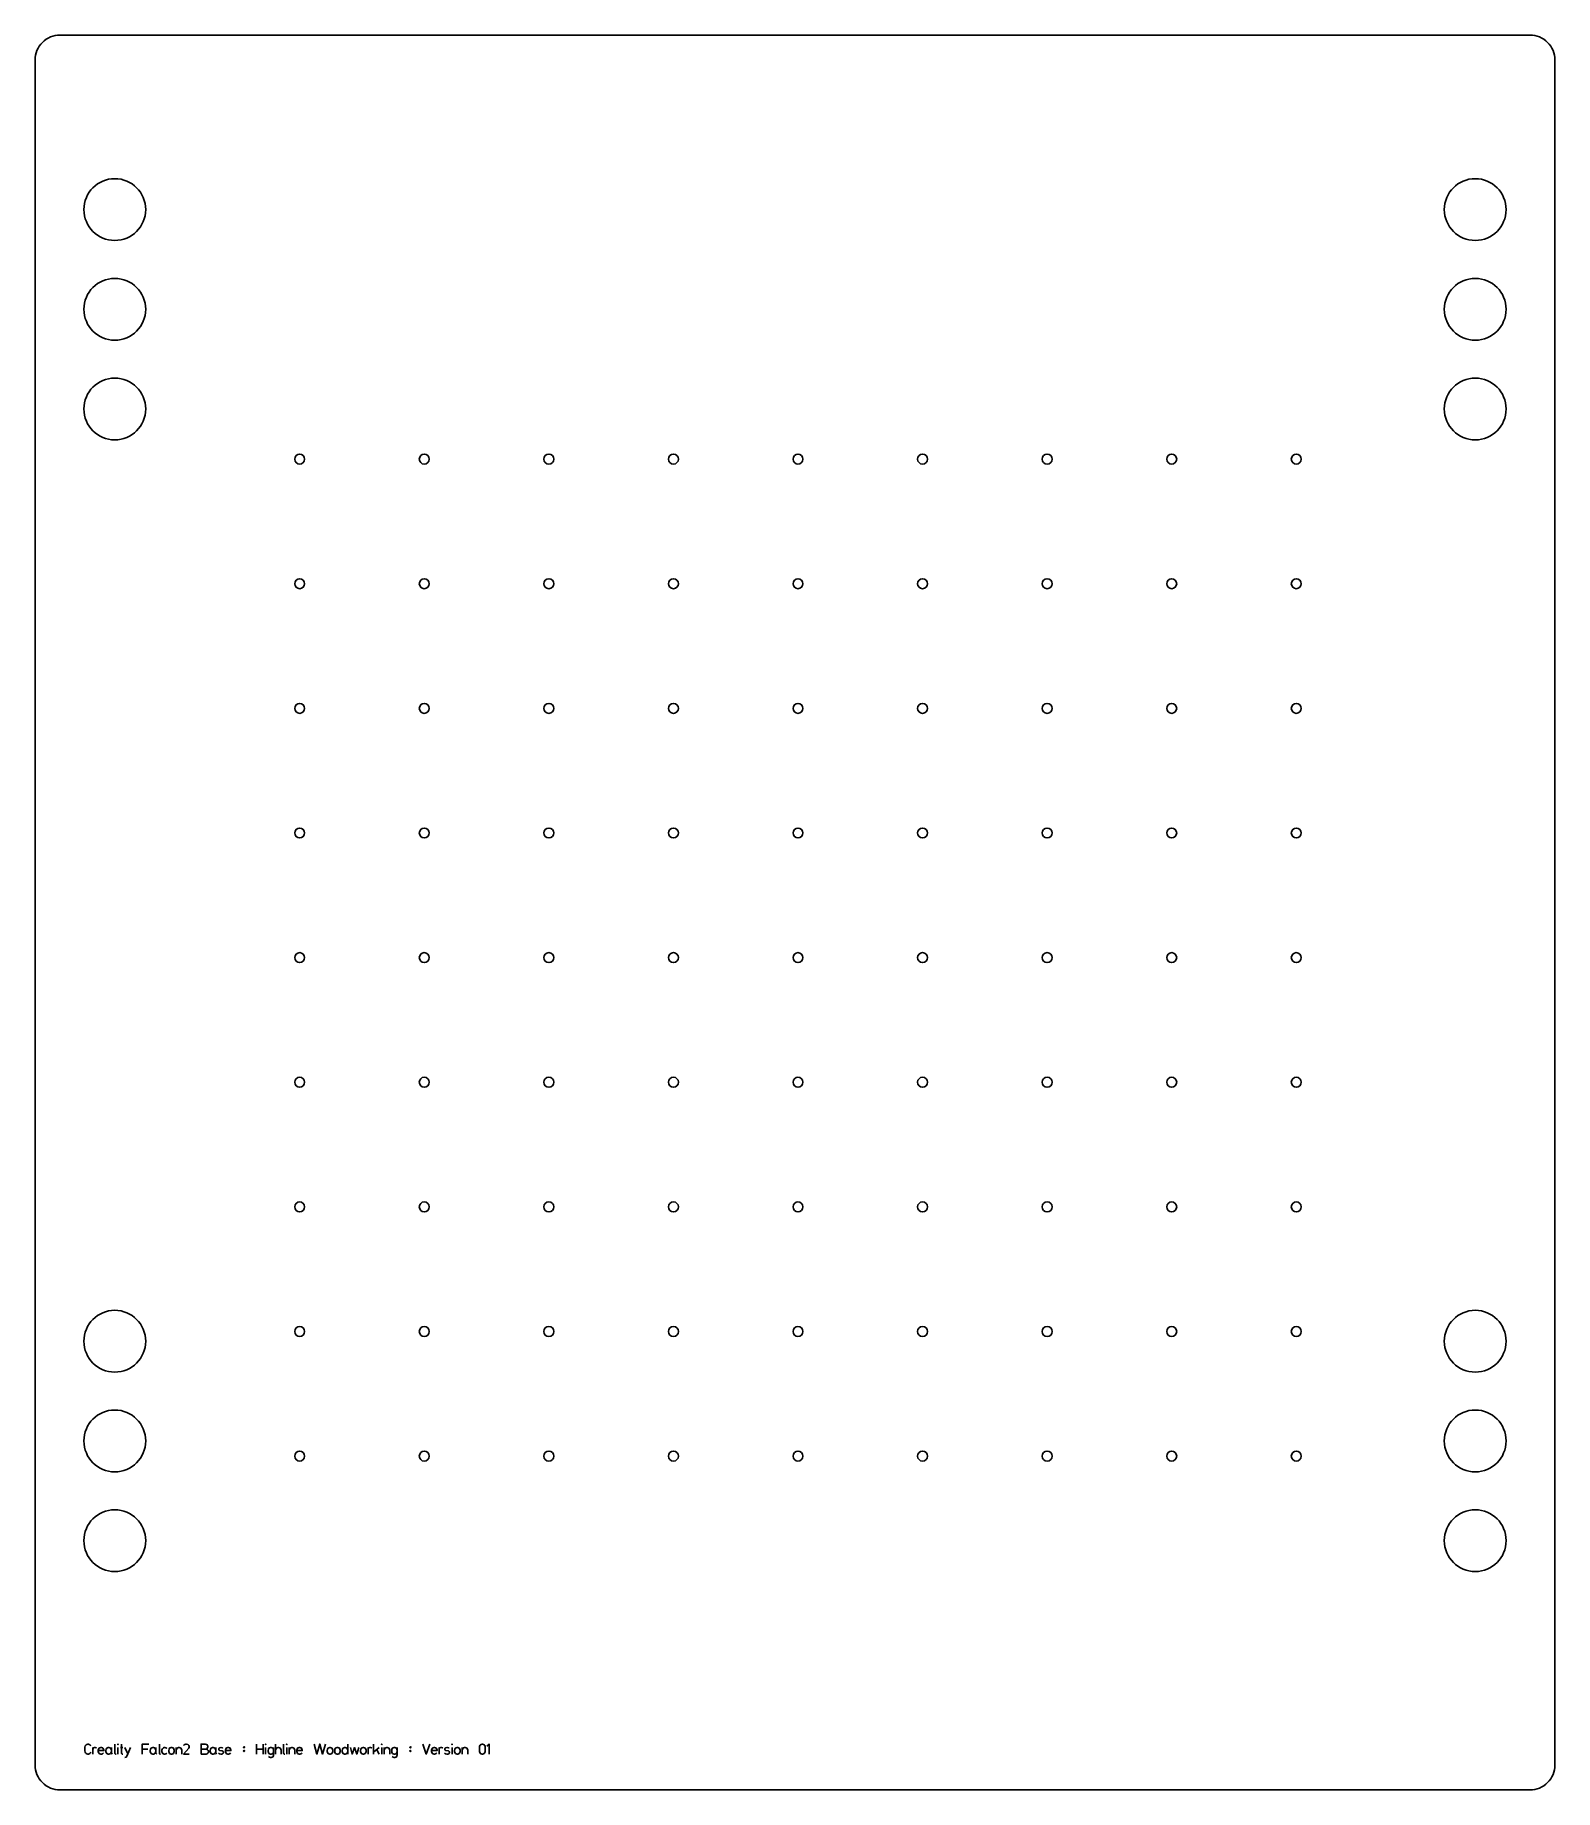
# Model space of a CAD drawing. Header units: millimetres. Extents: x 20 to 630, y 20 to 724.
import ezdxf

# ---------------------------------------------------------------- set-up
doc = ezdxf.new("R2010")
doc.units = ezdxf.units.MM
for name, color, linetype, lineweight in [('Alignment Holes', 7, 'Continuous', 30), ('Feet Insets', 7, 'Continuous', 30), ('Highline Woodworking', 7, 'Continuous', 30), ('Outside Edge', 7, 'Continuous', 30)]:
    doc.layers.add(name, color=color, linetype=linetype, lineweight=lineweight)

msp = doc.modelspace()

# ---------------------------------------------------------------- linework, layer by layer
at = {"layer": 'Alignment Holes', "color": 18, "lineweight": 30, "true_color": 0x000000, "extrusion": (0, 0, -1)}
for centre in [(-126.2, 553.9), (-176.2, 553.9), (-226.2, 553.9), (-276.2, 553.9), (-326.2, 553.9), (-376.2, 553.9), (-426.2, 553.9), (-476.2, 553.9), (-526.2, 553.9), (-126.2, 503.9), (-176.2, 503.9), (-226.2, 503.9), (-276.2, 503.9), (-326.2, 503.9), (-376.2, 503.9), (-426.2, 503.9), (-476.2, 503.9), (-526.2, 503.9), (-126.2, 453.9), (-176.2, 453.9), (-226.2, 453.9), (-276.2, 453.9), (-326.2, 453.9), (-376.2, 453.9), (-426.2, 453.9), (-476.2, 453.9), (-526.2, 453.9), (-126.2, 403.9), (-176.2, 403.9), (-226.2, 403.9), (-276.2, 403.9), (-326.2, 403.9), (-376.2, 403.9), (-426.2, 403.9), (-476.2, 403.9), (-526.2, 403.9), (-126.2, 353.9), (-176.2, 353.9), (-226.2, 353.9), (-276.2, 353.9), (-326.2, 353.9), (-376.2, 353.9), (-426.2, 353.9), (-476.2, 353.9), (-526.2, 353.9), (-126.2, 303.9), (-176.2, 303.9), (-226.2, 303.9), (-276.2, 303.9), (-326.2, 303.9), (-376.2, 303.9), (-426.2, 303.9), (-476.2, 303.9), (-526.2, 303.9), (-126.2, 253.9), (-176.2, 253.9), (-226.2, 253.9), (-276.2, 253.9), (-326.2, 253.9), (-376.2, 253.9), (-426.2, 253.9), (-476.2, 253.9), (-526.2, 253.9), (-126.2, 203.9), (-176.2, 203.9), (-226.2, 203.9), (-276.2, 203.9), (-326.2, 203.9), (-376.2, 203.9), (-426.2, 203.9), (-476.2, 203.9), (-526.2, 203.9), (-126.2, 153.9), (-176.2, 153.9), (-226.2, 153.9), (-276.2, 153.9), (-326.2, 153.9), (-376.2, 153.9), (-426.2, 153.9), (-476.2, 153.9), (-526.2, 153.9)]:
    msp.add_circle(centre, 2, dxfattribs=at)
at = {"layer": 'Feet Insets', "color": 18, "lineweight": 30, "true_color": 0x000000, "extrusion": (0, 0, -1)}
for centre in [(-52, 654), (-598, 654), (-52, 614), (-598, 614), (-52, 574), (-598, 574), (-52, 200), (-598, 200), (-52, 160), (-598, 160), (-52, 120), (-598, 120)]:
    msp.add_circle(centre, 12.4, dxfattribs=at)
at = {"layer": 'Highline Woodworking', "color": 18, "lineweight": 30, "true_color": 0x000000}
for p, q in [((43.125, 37), (43.125, 34.375)), ((53.25, 37), (53.25, 34.375)), ((55.25, 37), (54.25, 37)), ((57.25, 34.5), (56, 37)), ((65.25, 36.375), (63, 36.375)), ((76.625, 37), (76.625, 34.375)), ((104.125, 37.125), (103.625, 37.125)), ((104.125, 35.625), (103.625, 35.625)), ((108.875, 38.375), (108.875, 34.375)), ((111.5, 36.375), (108.875, 36.375)), ((111.5, 34.375), (111.5, 38.375)), ((112.5, 37), (112.5, 34.375)), ((116.5, 34.375), (116.5, 38.375)), ((121, 37), (121, 34.375)), ((122, 37), (122, 34.375)), ((145.5, 34.375), (145.5, 38.375)), ((153.625, 37), (153.625, 34.375)), ((155.875, 38.375), (155.875, 34.375)), ((158.125, 37), (155.875, 35.125)), ((158.125, 34.375), (157.125, 36.125)), ((159.125, 37), (159.125, 34.375)), ((160.125, 37), (160.125, 34.375)), ((170.875, 37.125), (170.375, 37.125)), ((170.875, 35.625), (170.375, 35.625)), ((182.125, 37), (182.125, 34.375)), ((187.375, 37), (187.375, 34.375)), ((191.375, 37), (191.375, 34.375))]:
    msp.add_line(p, q, dxfattribs=at)
for points in [[(42.375, 37.625), (42.25, 37.875), (42.25, 37.875), (42, 38.125), (42, 38.125), (41.75, 38.25), (41.75, 38.25), (41.375, 38.375), (41.375, 38.375), (41.125, 38.375), (41.125, 38.375), (40.75, 38.25), (40.75, 38.25), (40.5, 38.125), (40.5, 38.125), (40.25, 37.875), (40.25, 37.875), (40.125, 37.625), (40.125, 37.625), (40, 37.125), (40, 37.125), (40, 35.625), (40, 35.625), (40.125, 35.125), (40.125, 35.125), (40.25, 34.875), (40.25, 34.875), (40.5, 34.625), (40.5, 34.625), (40.75, 34.5), (40.75, 34.5), (41.125, 34.375), (41.125, 34.375), (41.375, 34.375), (41.375, 34.375), (41.75, 34.5), (41.75, 34.5), (42, 34.625), (42, 34.625), (42.25, 34.875), (42.25, 34.875), (42.375, 35.125)], [(44.625, 36.75), (44.5, 36.875), (44.5, 36.875), (44.125, 37), (44.125, 37), (43.875, 37), (43.875, 37), (43.5, 36.875), (43.5, 36.875), (43.25, 36.625), (43.25, 36.625), (43.125, 36.25)], [(45.375, 35.75), (47.625, 35.75), (47.625, 35.75), (47.625, 36), (47.625, 36), (47.5, 36.375), (47.5, 36.375), (47.25, 36.75), (47.25, 36.75), (47, 36.875), (47, 36.875), (46.625, 37), (46.625, 37), (46.375, 37), (46.375, 37), (46, 36.875), (46, 36.875), (45.75, 36.75), (45.75, 36.75), (45.5, 36.375), (45.5, 36.375), (45.375, 36), (45.375, 36), (45.375, 35.375), (45.375, 35.375), (45.5, 35), (45.5, 35), (45.75, 34.625), (45.75, 34.625), (46, 34.5), (46, 34.5), (46.375, 34.375), (46.375, 34.375), (46.625, 34.375), (46.625, 34.375), (47, 34.5), (47, 34.5), (47.25, 34.625), (47.25, 34.625), (47.5, 34.875)], [(48.375, 35.375), (48.5, 35), (48.5, 35), (48.75, 34.625), (48.75, 34.625), (49, 34.5), (49, 34.5), (49.375, 34.375), (49.375, 34.375), (49.625, 34.375), (49.625, 34.375), (50, 34.5), (50, 34.5), (50.25, 34.625), (50.25, 34.625), (50.5, 35), (50.5, 35), (50.625, 35.375), (50.625, 35.375), (50.625, 36), (50.625, 36), (50.5, 36.375), (50.5, 36.375), (50.25, 36.75), (50.25, 36.75), (50, 36.875), (50, 36.875), (49.625, 37), (49.625, 37), (49.375, 37), (49.375, 37), (49, 36.875), (49, 36.875), (48.75, 36.75), (48.75, 36.75), (48.5, 36.375), (48.5, 36.375), (48.375, 35.875), (48.375, 35.875), (48.375, 35.375)], [(50.625, 37), (50.625, 34.75), (50.625, 34.75), (51, 34.375)], [(52, 38.375), (52, 34.625), (52, 34.625), (52.25, 34.375), (52.25, 34.375), (52.5, 34.375)], [(53.25, 38.125), (53.375, 38.25), (53.375, 38.25), (53.25, 38.375), (53.25, 38.375), (53.125, 38.25), (53.125, 38.25), (53.25, 38.125)], [(54.75, 38.375), (54.75, 34.625), (54.75, 34.625), (55, 34.375), (55, 34.375), (55.25, 34.375)], [(56, 33), (56.5, 33.125), (56.5, 33.125), (57, 33.75), (57, 33.75), (58.25, 37)], [(65.625, 38.375), (63, 38.375), (63, 38.375), (63, 34.375)], [(66.25, 35.375), (66.375, 35), (66.375, 35), (66.625, 34.625), (66.625, 34.625), (66.875, 34.5), (66.875, 34.5), (67.25, 34.375), (67.25, 34.375), (67.5, 34.375), (67.5, 34.375), (67.875, 34.5), (67.875, 34.5), (68.125, 34.625), (68.125, 34.625), (68.375, 35), (68.375, 35), (68.5, 35.375), (68.5, 35.375), (68.5, 36), (68.5, 36), (68.375, 36.375), (68.375, 36.375), (68.125, 36.75), (68.125, 36.75), (67.875, 36.875), (67.875, 36.875), (67.5, 37), (67.5, 37), (67.25, 37), (67.25, 37), (66.875, 36.875), (66.875, 36.875), (66.625, 36.75), (66.625, 36.75), (66.375, 36.375), (66.375, 36.375), (66.25, 35.875), (66.25, 35.875), (66.25, 35.375)], [(68.5, 37), (68.5, 34.75), (68.5, 34.75), (68.875, 34.375)], [(69.875, 38.375), (69.875, 34.625), (69.875, 34.625), (70.125, 34.375), (70.125, 34.375), (70.375, 34.375)], [(72.875, 36.625), (72.75, 36.75), (72.75, 36.75), (72.5, 36.875), (72.5, 36.875), (72.125, 37), (72.125, 37), (71.875, 37), (71.875, 37), (71.5, 36.875), (71.5, 36.875), (71, 36.375), (71, 36.375), (70.875, 36), (70.875, 36), (70.875, 35.375), (70.875, 35.375), (71, 35), (71, 35), (71.25, 34.625), (71.25, 34.625), (71.5, 34.5), (71.5, 34.5), (71.875, 34.375), (71.875, 34.375), (72.125, 34.375), (72.125, 34.375), (72.5, 34.5), (72.5, 34.5), (72.75, 34.625), (72.75, 34.625), (72.875, 34.75)], [(73.625, 35.375), (73.75, 35), (73.75, 35), (74, 34.625), (74, 34.625), (74.25, 34.5), (74.25, 34.5), (74.625, 34.375), (74.625, 34.375), (74.875, 34.375), (74.875, 34.375), (75.25, 34.5), (75.25, 34.5), (75.5, 34.625), (75.5, 34.625), (75.75, 35), (75.75, 35), (75.875, 35.375), (75.875, 35.375), (75.875, 36), (75.875, 36), (75.75, 36.375), (75.75, 36.375), (75.5, 36.75), (75.5, 36.75), (75.25, 36.875), (75.25, 36.875), (74.875, 37), (74.875, 37), (74.625, 37), (74.625, 37), (74.25, 36.875), (74.25, 36.875), (74, 36.75), (74, 36.75), (73.75, 36.375), (73.75, 36.375), (73.625, 35.875), (73.625, 35.875), (73.625, 35.375)], [(78.875, 34.375), (78.875, 36), (78.875, 36), (78.75, 36.375), (78.75, 36.375), (78.5, 36.75), (78.5, 36.75), (78.25, 36.875), (78.25, 36.875), (77.875, 37), (77.875, 37), (77.625, 37), (77.625, 37), (77.25, 36.875), (77.25, 36.875), (77, 36.75), (77, 36.75), (76.75, 36.375), (76.75, 36.375), (76.625, 36)], [(81.875, 34.375), (79.625, 34.375), (79.625, 34.375), (81.75, 36.75), (81.75, 36.75), (81.875, 37.125), (81.875, 37.125), (81.875, 37.375), (81.875, 37.375), (81.75, 37.75), (81.75, 37.75), (81.5, 38.125), (81.5, 38.125), (81.25, 38.25), (81.25, 38.25), (80.75, 38.375), (80.75, 38.375), (80.5, 38.375), (80.5, 38.375), (80.125, 38.25), (80.125, 38.25), (79.875, 38.125), (79.875, 38.125), (79.625, 37.875)], [(86.625, 36.375), (88.375, 36.375), (88.375, 36.375), (88.875, 36.5), (88.875, 36.5), (89.25, 36.875), (89.25, 36.875), (89.375, 37.25), (89.375, 37.25), (89.375, 37.5), (89.375, 37.5), (89.25, 37.875), (89.25, 37.875), (88.875, 38.25), (88.875, 38.25), (88.375, 38.375), (88.375, 38.375), (86.625, 38.375), (86.625, 38.375), (86.625, 34.375)], [(86.625, 34.375), (88.625, 34.375), (88.625, 34.375), (89.125, 34.5), (89.125, 34.5), (89.5, 34.875), (89.5, 34.875), (89.625, 35.25), (89.625, 35.25), (89.625, 35.5), (89.625, 35.5), (89.5, 35.875), (89.5, 35.875), (89.125, 36.25), (89.125, 36.25), (88.625, 36.375), (88.625, 36.375), (88.375, 36.375)], [(90.25, 35.375), (90.375, 35), (90.375, 35), (90.625, 34.625), (90.625, 34.625), (90.875, 34.5), (90.875, 34.5), (91.25, 34.375), (91.25, 34.375), (91.5, 34.375), (91.5, 34.375), (91.875, 34.5), (91.875, 34.5), (92.125, 34.625), (92.125, 34.625), (92.375, 35), (92.375, 35), (92.5, 35.375), (92.5, 35.375), (92.5, 36), (92.5, 36), (92.375, 36.375), (92.375, 36.375), (92.125, 36.75), (92.125, 36.75), (91.875, 36.875), (91.875, 36.875), (91.5, 37), (91.5, 37), (91.25, 37), (91.25, 37), (90.875, 36.875), (90.875, 36.875), (90.625, 36.75), (90.625, 36.75), (90.375, 36.375), (90.375, 36.375), (90.25, 35.875), (90.25, 35.875), (90.25, 35.375)], [(92.5, 37), (92.5, 34.75), (92.5, 34.75), (92.875, 34.375)], [(93.625, 34.75), (94, 34.5), (94, 34.5), (94.5, 34.375), (94.5, 34.375), (94.875, 34.375), (94.875, 34.375), (95.25, 34.5), (95.25, 34.5), (95.5, 34.75), (95.5, 34.75), (95.625, 35), (95.625, 35), (95.625, 35.125), (95.625, 35.125), (95.5, 35.375), (95.5, 35.375), (95.125, 35.625), (95.125, 35.625), (94, 35.875), (94, 35.875), (93.875, 36), (93.875, 36), (93.75, 36.25), (93.75, 36.25), (93.75, 36.5), (93.75, 36.5), (93.875, 36.75), (93.875, 36.75), (94, 36.875), (94, 36.875), (94.5, 37), (94.5, 37), (94.75, 37), (94.75, 37), (95.25, 36.875), (95.25, 36.875), (95.375, 36.75)], [(96.375, 35.75), (98.625, 35.75), (98.625, 35.75), (98.625, 36), (98.625, 36), (98.5, 36.375), (98.5, 36.375), (98.25, 36.75), (98.25, 36.75), (98, 36.875), (98, 36.875), (97.625, 37), (97.625, 37), (97.375, 37), (97.375, 37), (97, 36.875), (97, 36.875), (96.75, 36.75), (96.75, 36.75), (96.5, 36.375), (96.5, 36.375), (96.375, 36), (96.375, 36), (96.375, 35.375), (96.375, 35.375), (96.5, 35), (96.5, 35), (96.75, 34.625), (96.75, 34.625), (97, 34.5), (97, 34.5), (97.375, 34.375), (97.375, 34.375), (97.625, 34.375), (97.625, 34.375), (98, 34.5), (98, 34.5), (98.25, 34.625), (98.25, 34.625), (98.5, 34.875)], [(103.875, 37.375), (103.875, 36.875), (103.875, 36.875), (104.125, 37.125), (104.125, 37.125), (103.875, 37.375), (103.875, 37.375), (103.625, 37.125), (103.625, 37.125), (103.875, 36.875)], [(103.875, 35.875), (103.875, 35.375), (103.875, 35.375), (104.125, 35.625), (104.125, 35.625), (103.875, 35.875), (103.875, 35.875), (103.625, 35.625), (103.625, 35.625), (103.875, 35.375)], [(112.5, 38.125), (112.625, 38.25), (112.625, 38.25), (112.5, 38.375), (112.5, 38.375), (112.375, 38.25), (112.375, 38.25), (112.5, 38.125)], [(113.5, 35.375), (113.625, 35), (113.625, 35), (113.875, 34.625), (113.875, 34.625), (114.125, 34.5), (114.125, 34.5), (114.5, 34.375), (114.5, 34.375), (114.75, 34.375), (114.75, 34.375), (115.125, 34.5), (115.125, 34.5), (115.375, 34.625), (115.375, 34.625), (115.625, 35), (115.625, 35), (115.75, 35.375), (115.75, 35.375), (115.75, 36), (115.75, 36), (115.625, 36.375), (115.625, 36.375), (115.375, 36.75), (115.375, 36.75), (115.125, 36.875), (115.125, 36.875), (114.75, 37), (114.75, 37), (114.5, 37), (114.5, 37), (114.125, 36.875), (114.125, 36.875), (113.875, 36.75), (113.875, 36.75), (113.625, 36.375), (113.625, 36.375), (113.5, 35.875), (113.5, 35.875), (113.5, 35.375)], [(113.75, 33.375), (114.125, 33.125), (114.125, 33.125), (114.5, 33), (114.5, 33), (114.75, 33), (114.75, 33), (115.125, 33.125), (115.125, 33.125), (115.375, 33.25), (115.375, 33.25), (115.625, 33.625), (115.625, 33.625), (115.75, 34), (115.75, 34), (115.75, 37)], [(118.75, 34.375), (118.75, 36), (118.75, 36), (118.625, 36.375), (118.625, 36.375), (118.375, 36.75), (118.375, 36.75), (118.125, 36.875), (118.125, 36.875), (117.75, 37), (117.75, 37), (117.5, 37), (117.5, 37), (117.125, 36.875), (117.125, 36.875), (116.875, 36.75), (116.875, 36.75), (116.625, 36.375), (116.625, 36.375), (116.5, 36)], [(119.75, 38.375), (119.75, 34.625), (119.75, 34.625), (120, 34.375), (120, 34.375), (120.25, 34.375)], [(121, 38.125), (121.125, 38.25), (121.125, 38.25), (121, 38.375), (121, 38.375), (120.875, 38.25), (120.875, 38.25), (121, 38.125)], [(124.25, 34.375), (124.25, 36), (124.25, 36), (124.125, 36.375), (124.125, 36.375), (123.875, 36.75), (123.875, 36.75), (123.625, 36.875), (123.625, 36.875), (123.25, 37), (123.25, 37), (123, 37), (123, 37), (122.625, 36.875), (122.625, 36.875), (122.375, 36.75), (122.375, 36.75), (122.125, 36.375), (122.125, 36.375), (122, 36)], [(125, 35.75), (127.25, 35.75), (127.25, 35.75), (127.25, 36), (127.25, 36), (127.125, 36.375), (127.125, 36.375), (126.875, 36.75), (126.875, 36.75), (126.625, 36.875), (126.625, 36.875), (126.25, 37), (126.25, 37), (126, 37), (126, 37), (125.625, 36.875), (125.625, 36.875), (125.375, 36.75), (125.375, 36.75), (125.125, 36.375), (125.125, 36.375), (125, 36), (125, 36), (125, 35.375), (125, 35.375), (125.125, 35), (125.125, 35), (125.375, 34.625), (125.375, 34.625), (125.625, 34.5), (125.625, 34.5), (126, 34.375), (126, 34.375), (126.25, 34.375), (126.25, 34.375), (126.625, 34.5), (126.625, 34.5), (126.875, 34.625), (126.875, 34.625), (127.125, 34.875)], [(132, 38.375), (133.125, 34.375), (133.125, 34.375), (134.25, 38.375), (134.25, 38.375), (135.375, 34.375), (135.375, 34.375), (136.5, 38.375)], [(137.25, 35.375), (137.375, 35), (137.375, 35), (137.625, 34.625), (137.625, 34.625), (137.875, 34.5), (137.875, 34.5), (138.25, 34.375), (138.25, 34.375), (138.5, 34.375), (138.5, 34.375), (138.875, 34.5), (138.875, 34.5), (139.125, 34.625), (139.125, 34.625), (139.375, 35), (139.375, 35), (139.5, 35.375), (139.5, 35.375), (139.5, 36), (139.5, 36), (139.375, 36.375), (139.375, 36.375), (139.125, 36.75), (139.125, 36.75), (138.875, 36.875), (138.875, 36.875), (138.5, 37), (138.5, 37), (138.25, 37), (138.25, 37), (137.875, 36.875), (137.875, 36.875), (137.625, 36.75), (137.625, 36.75), (137.375, 36.375), (137.375, 36.375), (137.25, 35.875), (137.25, 35.875), (137.25, 35.375)], [(140.25, 35.375), (140.375, 35), (140.375, 35), (140.625, 34.625), (140.625, 34.625), (140.875, 34.5), (140.875, 34.5), (141.25, 34.375), (141.25, 34.375), (141.5, 34.375), (141.5, 34.375), (141.875, 34.5), (141.875, 34.5), (142.125, 34.625), (142.125, 34.625), (142.375, 35), (142.375, 35), (142.5, 35.375), (142.5, 35.375), (142.5, 36), (142.5, 36), (142.375, 36.375), (142.375, 36.375), (142.125, 36.75), (142.125, 36.75), (141.875, 36.875), (141.875, 36.875), (141.5, 37), (141.5, 37), (141.25, 37), (141.25, 37), (140.875, 36.875), (140.875, 36.875), (140.625, 36.75), (140.625, 36.75), (140.375, 36.375), (140.375, 36.375), (140.25, 35.875), (140.25, 35.875), (140.25, 35.375)], [(143.25, 35.375), (143.375, 35), (143.375, 35), (143.625, 34.625), (143.625, 34.625), (143.875, 34.5), (143.875, 34.5), (144.25, 34.375), (144.25, 34.375), (144.5, 34.375), (144.5, 34.375), (144.875, 34.5), (144.875, 34.5), (145.125, 34.625), (145.125, 34.625), (145.375, 35), (145.375, 35), (145.5, 35.375), (145.5, 35.375), (145.5, 36), (145.5, 36), (145.375, 36.375), (145.375, 36.375), (145.125, 36.75), (145.125, 36.75), (144.875, 36.875), (144.875, 36.875), (144.5, 37), (144.5, 37), (144.25, 37), (144.25, 37), (143.875, 36.875), (143.875, 36.875), (143.625, 36.75), (143.625, 36.75), (143.375, 36.375), (143.375, 36.375), (143.25, 35.875), (143.25, 35.875), (143.25, 35.375)], [(146.625, 37), (147.25, 34.375), (147.25, 34.375), (148.25, 37), (148.25, 37), (149.125, 34.375), (149.125, 34.375), (149.875, 37)], [(150.625, 35.375), (150.75, 35), (150.75, 35), (151, 34.625), (151, 34.625), (151.25, 34.5), (151.25, 34.5), (151.625, 34.375), (151.625, 34.375), (151.875, 34.375), (151.875, 34.375), (152.25, 34.5), (152.25, 34.5), (152.5, 34.625), (152.5, 34.625), (152.75, 35), (152.75, 35), (152.875, 35.375), (152.875, 35.375), (152.875, 36), (152.875, 36), (152.75, 36.375), (152.75, 36.375), (152.5, 36.75), (152.5, 36.75), (152.25, 36.875), (152.25, 36.875), (151.875, 37), (151.875, 37), (151.625, 37), (151.625, 37), (151.25, 36.875), (151.25, 36.875), (151, 36.75), (151, 36.75), (150.75, 36.375), (150.75, 36.375), (150.625, 35.875), (150.625, 35.875), (150.625, 35.375)], [(155.125, 36.75), (155, 36.875), (155, 36.875), (154.625, 37), (154.625, 37), (154.375, 37), (154.375, 37), (154, 36.875), (154, 36.875), (153.75, 36.625), (153.75, 36.625), (153.625, 36.25)], [(159.125, 38.125), (159.25, 38.25), (159.25, 38.25), (159.125, 38.375), (159.125, 38.375), (159, 38.25), (159, 38.25), (159.125, 38.125)], [(162.375, 34.375), (162.375, 36), (162.375, 36), (162.25, 36.375), (162.25, 36.375), (162, 36.75), (162, 36.75), (161.75, 36.875), (161.75, 36.875), (161.375, 37), (161.375, 37), (161.125, 37), (161.125, 37), (160.75, 36.875), (160.75, 36.875), (160.5, 36.75), (160.5, 36.75), (160.25, 36.375), (160.25, 36.375), (160.125, 36)], [(163.125, 35.375), (163.25, 35), (163.25, 35), (163.5, 34.625), (163.5, 34.625), (163.75, 34.5), (163.75, 34.5), (164.125, 34.375), (164.125, 34.375), (164.375, 34.375), (164.375, 34.375), (164.75, 34.5), (164.75, 34.5), (165, 34.625), (165, 34.625), (165.25, 35), (165.25, 35), (165.375, 35.375), (165.375, 35.375), (165.375, 36), (165.375, 36), (165.25, 36.375), (165.25, 36.375), (165, 36.75), (165, 36.75), (164.75, 36.875), (164.75, 36.875), (164.375, 37), (164.375, 37), (164.125, 37), (164.125, 37), (163.75, 36.875), (163.75, 36.875), (163.5, 36.75), (163.5, 36.75), (163.25, 36.375), (163.25, 36.375), (163.125, 35.875), (163.125, 35.875), (163.125, 35.375)], [(163.375, 33.375), (163.75, 33.125), (163.75, 33.125), (164.125, 33), (164.125, 33), (164.375, 33), (164.375, 33), (164.75, 33.125), (164.75, 33.125), (165, 33.25), (165, 33.25), (165.25, 33.625), (165.25, 33.625), (165.375, 34), (165.375, 34), (165.375, 37)], [(170.625, 37.375), (170.625, 36.875), (170.625, 36.875), (170.875, 37.125), (170.875, 37.125), (170.625, 37.375), (170.625, 37.375), (170.375, 37.125), (170.375, 37.125), (170.625, 36.875)], [(170.625, 35.875), (170.625, 35.375), (170.625, 35.375), (170.875, 35.625), (170.875, 35.625), (170.625, 35.875), (170.625, 35.875), (170.375, 35.625), (170.375, 35.625), (170.625, 35.375)], [(175.625, 38.375), (177, 34.375), (177, 34.375), (178.375, 38.375)], [(179.125, 35.75), (181.375, 35.75), (181.375, 35.75), (181.375, 36), (181.375, 36), (181.25, 36.375), (181.25, 36.375), (181, 36.75), (181, 36.75), (180.75, 36.875), (180.75, 36.875), (180.375, 37), (180.375, 37), (180.125, 37), (180.125, 37), (179.75, 36.875), (179.75, 36.875), (179.5, 36.75), (179.5, 36.75), (179.25, 36.375), (179.25, 36.375), (179.125, 36), (179.125, 36), (179.125, 35.375), (179.125, 35.375), (179.25, 35), (179.25, 35), (179.5, 34.625), (179.5, 34.625), (179.75, 34.5), (179.75, 34.5), (180.125, 34.375), (180.125, 34.375), (180.375, 34.375), (180.375, 34.375), (180.75, 34.5), (180.75, 34.5), (181, 34.625), (181, 34.625), (181.25, 34.875)], [(183.625, 36.75), (183.5, 36.875), (183.5, 36.875), (183.125, 37), (183.125, 37), (182.875, 37), (182.875, 37), (182.5, 36.875), (182.5, 36.875), (182.25, 36.625), (182.25, 36.625), (182.125, 36.25)], [(184.375, 34.75), (184.75, 34.5), (184.75, 34.5), (185.25, 34.375), (185.25, 34.375), (185.625, 34.375), (185.625, 34.375), (186, 34.5), (186, 34.5), (186.25, 34.75), (186.25, 34.75), (186.375, 35), (186.375, 35), (186.375, 35.125), (186.375, 35.125), (186.25, 35.375), (186.25, 35.375), (185.875, 35.625), (185.875, 35.625), (184.75, 35.875), (184.75, 35.875), (184.625, 36), (184.625, 36), (184.5, 36.25), (184.5, 36.25), (184.5, 36.5), (184.5, 36.5), (184.625, 36.75), (184.625, 36.75), (184.75, 36.875), (184.75, 36.875), (185.25, 37), (185.25, 37), (185.5, 37), (185.5, 37), (186, 36.875), (186, 36.875), (186.125, 36.75)], [(187.375, 38.125), (187.5, 38.25), (187.5, 38.25), (187.375, 38.375), (187.375, 38.375), (187.25, 38.25), (187.25, 38.25), (187.375, 38.125)], [(188.375, 35.375), (188.5, 35), (188.5, 35), (188.75, 34.625), (188.75, 34.625), (189, 34.5), (189, 34.5), (189.375, 34.375), (189.375, 34.375), (189.625, 34.375), (189.625, 34.375), (190, 34.5), (190, 34.5), (190.25, 34.625), (190.25, 34.625), (190.5, 35), (190.5, 35), (190.625, 35.375), (190.625, 35.375), (190.625, 36), (190.625, 36), (190.5, 36.375), (190.5, 36.375), (190.25, 36.75), (190.25, 36.75), (190, 36.875), (190, 36.875), (189.625, 37), (189.625, 37), (189.375, 37), (189.375, 37), (189, 36.875), (189, 36.875), (188.75, 36.75), (188.75, 36.75), (188.5, 36.375), (188.5, 36.375), (188.375, 35.875), (188.375, 35.875), (188.375, 35.375)], [(193.625, 34.375), (193.625, 36), (193.625, 36), (193.5, 36.375), (193.5, 36.375), (193.25, 36.75), (193.25, 36.75), (193, 36.875), (193, 36.875), (192.625, 37), (192.625, 37), (192.375, 37), (192.375, 37), (192, 36.875), (192, 36.875), (191.75, 36.75), (191.75, 36.75), (191.5, 36.375), (191.5, 36.375), (191.375, 36)], [(198.375, 35.375), (198.5, 35), (198.5, 35), (198.75, 34.625), (198.75, 34.625), (199, 34.5), (199, 34.5), (199.375, 34.375), (199.375, 34.375), (199.625, 34.375), (199.625, 34.375), (200, 34.5), (200, 34.5), (200.25, 34.625), (200.25, 34.625), (200.5, 35), (200.5, 35), (200.625, 35.375), (200.625, 35.375), (200.625, 37.375), (200.625, 37.375), (200.5, 37.75), (200.5, 37.75), (200.25, 38.125), (200.25, 38.125), (200, 38.25), (200, 38.25), (199.625, 38.375), (199.625, 38.375), (199.375, 38.375), (199.375, 38.375), (199, 38.25), (199, 38.25), (198.75, 38.125), (198.75, 38.125), (198.5, 37.75), (198.5, 37.75), (198.375, 37.375), (198.375, 37.375), (198.375, 35.375)], [(202.25, 34.375), (202.25, 38.375), (202.25, 38.375), (201.375, 37.5)]]:
    msp.add_lwpolyline(points, dxfattribs=at)
at = {"layer": 'Outside Edge', "color": 18, "lineweight": 30, "true_color": 0x000000}
msp.add_lwpolyline([(20, 30, 0.4142136), (30, 20), (30, 20), (620, 20), (620, 20, 0.4142136), (630, 30), (630, 30), (630, 714), (630, 714, 0.4142136), (620, 724), (620, 724), (30, 724), (30, 724, 0.4142136), (20, 714), (20, 714), (20, 30)], format="xyb", dxfattribs=at)

doc.saveas('drawing.dxf')
